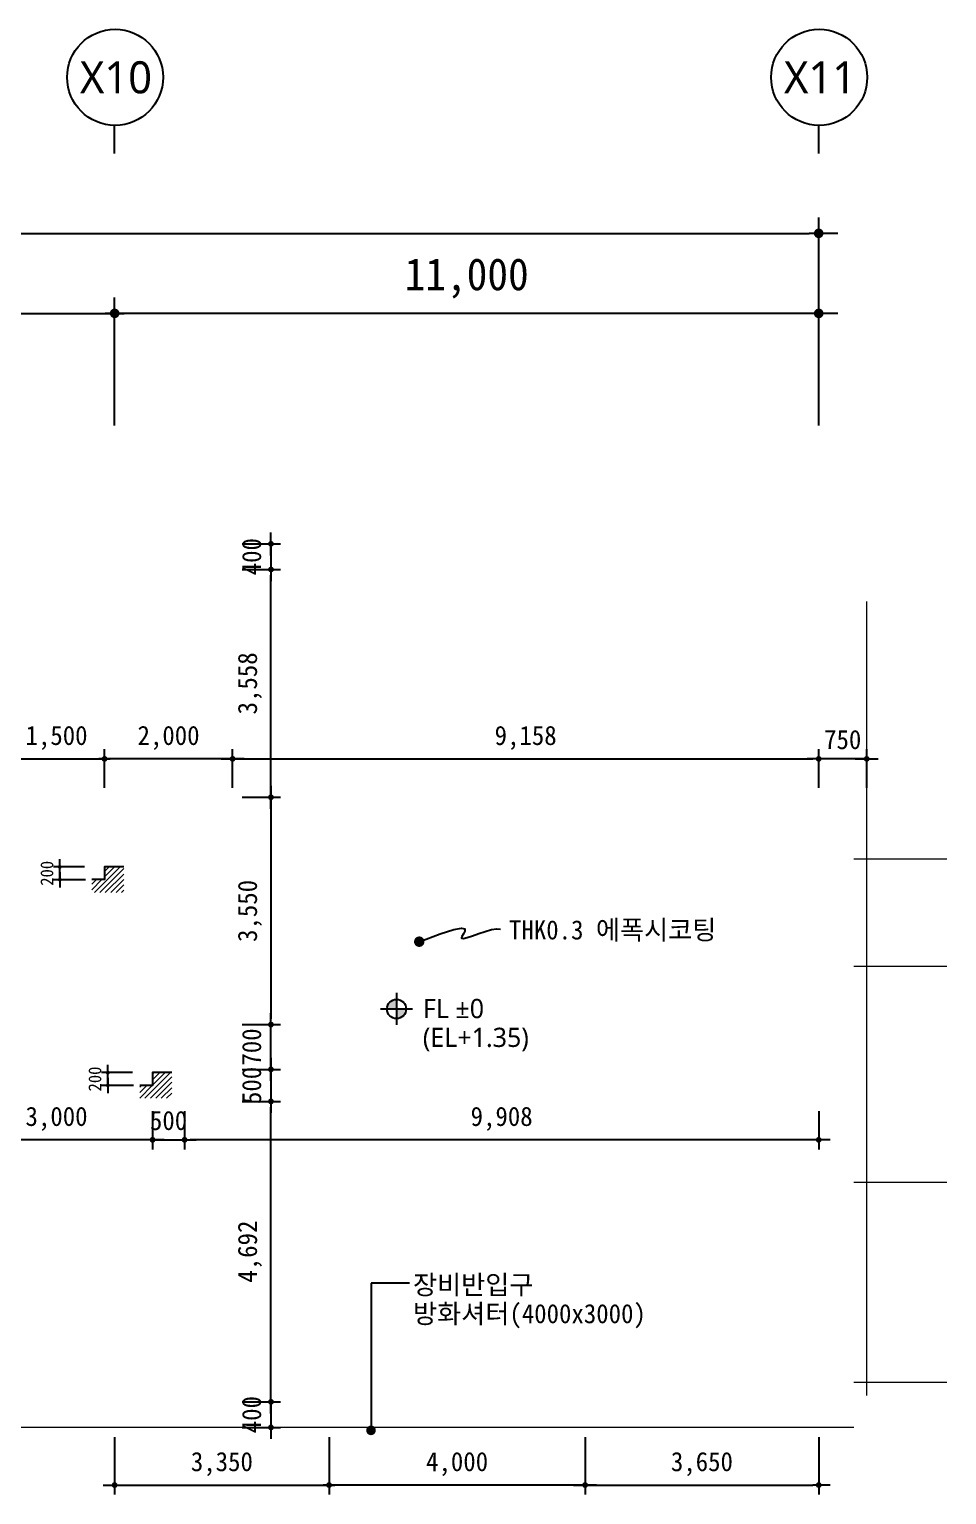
# Model space of a CAD drawing. Header units: inches. Extents: x 3675 to 732988, y -33059 to 70575.
# Drawn here: x 378029 to 392363, y 45938 to 68825 of the extents above; entities that cross this region are included whole.
import ezdxf
from ezdxf.enums import TextEntityAlignment as Align

# ---------------------------------------------------------------- set-up
doc = ezdxf.new("R2010")
doc.units = ezdxf.units.IN
doc.header["$MEASUREMENT"] = 0
doc.linetypes.add('CEN', pattern=[62, 60, -1, 0, -1])
doc.layers.get('0').update_dxf_attribs({"linetype": 'CONTINUOUS'})
for name, color, linetype, lineweight in [('A-AXIS-BUBL', 7, 'CONTINUOUS', 25), ('A-AXIS-LINE', 1, 'CEN', 15), ('A-DIMS', 7, 'CONTINUOUS', 25), ('A-MKXS-LEAD', 7, 'CONTINUOUS', 25), ('A-MKXS-TEXT1', 3, 'CONTINUOUS', 25), ('A-XXXX-HATC', 8, 'CONTINUOUS', 18), ('A-XXXX-SYMB', 7, 'CONTINUOUS', 25), ('A-XXXX-TXT2', 3, 'CONTINUOUS', 25)]:
    doc.layers.add(name, color=color, linetype=linetype, lineweight=lineweight)
doc.styles.add('HY울릉도L', font='H2GTRE.TTF')
doc.styles.add('돋움체', font='')
doc.styles.add('맑은고딕', font='malgun.ttf')
doc.styles.get('돋움체').set_extended_font_data('DotumChe')
doc.dimstyles.new('CDIM', dxfattribs={"dimtxt": 2, "dimasz": 0.6, "dimexe": 1, "dimexo": 1, "dimgap": 1, "dimtad": 1, "dimdec": 0, "dimrnd": 0.5, "dimzin": 0, "dimdsep": 32, "dimlunit": 6, "dimtxsty": 'HY울릉도L', "dimblk1": '_CIDOT', "dimblk2": '_CIDOT', "dimsah": 1, "dimcen": 4.5, "dimclrd": 2, "dimclre": 2, "dimclrt": 7, "dimadec": 0, "dimazin": 0, "dimtfac": 1, "dimtdec": 0, "dimtix": 1, "dimtmove": 2, "dimatfit": 1, "dimldrblk": '_CIDOT', "dimfxl": 1, "dimtolj": 1, "dimtzin": 0, "dimlwd": -1, "dimarcsym": 0})

# ---------------------------------------------------------------- blocks, each defined once
blk = doc.blocks.new('_CIDOT')
at = {"color": 0, "linetype": 'ByBlock'}
blk.add_line((2, 0), (-1, 0), dxfattribs=at)
at = {"color": 0, "linetype": 'ByBlock', "const_width": 0.5}
blk.add_lwpolyline([(-0.25, 0, 1), (0.25, 0, 1)], format="xyb", close=True, dxfattribs=at)
blk = doc.blocks.new('*D322')
at = {"layer": 'A-DIMS', "lineweight": -2, "transparency": 16777216}
for p, q in [((335363, 62638), (335363, 65888)), ((390363, 62638), (390363, 65888))]:
    blk.add_line(p, q, dxfattribs=at)
at = {"layer": 'A-DIMS', "transparency": 16777216}
blk.add_line((335513, 65638), (390213, 65638), dxfattribs=at)
at = {"layer": 'A-DIMS', "transparency": 16777216, "xscale": 150, "yscale": 150, "zscale": 150, "rotation": 180}
blk.add_blockref('_CIDOT', (335363, 65638), dxfattribs=at)
at = {"layer": 'A-DIMS', "transparency": 16777216, "xscale": 150, "yscale": 150, "zscale": 150}
blk.add_blockref('_CIDOT', (390363, 65638), dxfattribs=at)
at = {"layer": 'A-DIMS', "color": 3, "transparency": 16777216, "insert": (362863, 66185), "char_height": 500, "attachment_point": 5, "style": '돋움체'}
blk.add_mtext('\\A1;55,000', dxfattribs=at)
blk = doc.blocks.new('*D319')
at = {"layer": 'A-DIMS', "lineweight": -2, "transparency": 16777216}
for p, q in [((368363, 62638), (368363, 64638)), ((379363, 62638), (379363, 64638))]:
    blk.add_line(p, q, dxfattribs=at)
at = {"layer": 'A-DIMS', "transparency": 16777216}
blk.add_line((368513, 64388), (379213, 64388), dxfattribs=at)
at = {"layer": 'A-DIMS', "transparency": 16777216, "xscale": 150, "yscale": 150, "zscale": 150, "rotation": 180}
blk.add_blockref('_CIDOT', (368363, 64388), dxfattribs=at)
at = {"layer": 'A-DIMS', "transparency": 16777216, "xscale": 150, "yscale": 150, "zscale": 150}
blk.add_blockref('_CIDOT', (379363, 64388), dxfattribs=at)
at = {"layer": 'A-DIMS', "color": 3, "transparency": 16777216, "insert": (373863, 64935), "char_height": 500, "attachment_point": 5, "style": '돋움체'}
blk.add_mtext('\\A1;11,000', dxfattribs=at)
blk = doc.blocks.new('*D328')
at = {"layer": 'A-DIMS', "lineweight": -2, "transparency": 16777216}
for p, q in [((379363, 62638), (379363, 64638)), ((390363, 62638), (390363, 64638))]:
    blk.add_line(p, q, dxfattribs=at)
at = {"layer": 'A-DIMS', "transparency": 16777216}
blk.add_line((390213, 64388), (379513, 64388), dxfattribs=at)
at = {"layer": 'A-DIMS', "transparency": 16777216, "xscale": 150, "yscale": 150, "zscale": 150, "rotation": 180}
blk.add_blockref('_CIDOT', (379363, 64388), dxfattribs=at)
at = {"layer": 'A-DIMS', "transparency": 16777216, "xscale": 150, "yscale": 150, "zscale": 150}
blk.add_blockref('_CIDOT', (390363, 64388), dxfattribs=at)
at = {"layer": 'A-DIMS', "color": 3, "transparency": 16777216, "insert": (384863, 64935), "char_height": 500, "attachment_point": 5, "style": '돋움체'}
blk.add_mtext('\\A1;11,000', dxfattribs=at)
blk = doc.blocks.new('*D346')
at = {"layer": 'A-DIMS', "lineweight": -2, "transparency": 16777216}
for p, q in [((381205, 56980), (381205, 57580)), ((390363, 56980), (390363, 57580))]:
    blk.add_line(p, q, dxfattribs=at)
at = {"layer": 'A-DIMS', "transparency": 16777216}
blk.add_line((381295, 57430), (390273, 57430), dxfattribs=at)
at = {"layer": 'A-DIMS', "transparency": 16777216, "xscale": 90, "yscale": 90, "zscale": 90, "rotation": 180}
blk.add_blockref('_CIDOT', (381205, 57430), dxfattribs=at)
at = {"layer": 'A-DIMS', "transparency": 16777216, "xscale": 90, "yscale": 90, "zscale": 90}
blk.add_blockref('_CIDOT', (390363, 57430), dxfattribs=at)
at = {"layer": 'A-DIMS', "color": 3, "transparency": 16777216, "insert": (385784, 57758), "char_height": 300, "attachment_point": 5, "style": '돋움체'}
blk.add_mtext('\\A1;9,158', dxfattribs=at)
blk = doc.blocks.new('*D347')
at = {"layer": 'A-DIMS', "lineweight": -2, "transparency": 16777216}
for p, q in [((390363, 56980), (390363, 57580)), ((391113, 56980), (391113, 57580))]:
    blk.add_line(p, q, dxfattribs=at)
at = {"layer": 'A-DIMS', "transparency": 16777216}
for p, q in [((390273, 57430), (390183, 57430)), ((391113, 57430), (390363, 57430)), ((391203, 57430), (391293, 57430))]:
    blk.add_line(p, q, dxfattribs=at)
at = {"layer": 'A-DIMS', "transparency": 16777216, "xscale": 90, "yscale": 90, "zscale": 90}
blk.add_blockref('_CIDOT', (390363, 57430), dxfattribs=at)
at = {"layer": 'A-DIMS', "transparency": 16777216, "xscale": 90, "yscale": 90, "zscale": 90, "rotation": 180}
blk.add_blockref('_CIDOT', (391113, 57430), dxfattribs=at)
at = {"layer": 'A-DIMS', "color": 3, "transparency": 16777216, "insert": (390738, 57730), "char_height": 300, "attachment_point": 5, "style": '돋움체'}
blk.add_mtext('\\A1;750', dxfattribs=at)
blk = doc.blocks.new('*D433')
at = {"layer": 'A-DIMS', "lineweight": -2, "transparency": 16777216}
for p, q in [((379363, 46838), (379363, 45938)), ((382713, 46838), (382713, 45938))]:
    blk.add_line(p, q, dxfattribs=at)
at = {"layer": 'A-DIMS', "transparency": 16777216}
blk.add_line((379453, 46088), (382623, 46088), dxfattribs=at)
at = {"layer": 'A-DIMS', "transparency": 16777216, "xscale": 90, "yscale": 90, "zscale": 90, "rotation": 180}
blk.add_blockref('_CIDOT', (379363, 46088), dxfattribs=at)
at = {"layer": 'A-DIMS', "transparency": 16777216, "xscale": 90, "yscale": 90, "zscale": 90}
blk.add_blockref('_CIDOT', (382713, 46088), dxfattribs=at)
at = {"layer": 'A-DIMS', "color": 3, "transparency": 16777216, "insert": (381038, 46416), "char_height": 300, "attachment_point": 5, "style": '돋움체'}
blk.add_mtext('\\A1;3,350', dxfattribs=at)
blk = doc.blocks.new('*D434')
at = {"layer": 'A-DIMS', "lineweight": -2, "transparency": 16777216}
for p, q in [((382713, 46838), (382713, 45938)), ((386713, 46838), (386713, 45938))]:
    blk.add_line(p, q, dxfattribs=at)
at = {"layer": 'A-DIMS', "transparency": 16777216}
blk.add_line((386623, 46088), (382803, 46088), dxfattribs=at)
at = {"layer": 'A-DIMS', "transparency": 16777216, "xscale": 90, "yscale": 90, "zscale": 90, "rotation": 180}
blk.add_blockref('_CIDOT', (382713, 46088), dxfattribs=at)
at = {"layer": 'A-DIMS', "transparency": 16777216, "xscale": 90, "yscale": 90, "zscale": 90}
blk.add_blockref('_CIDOT', (386713, 46088), dxfattribs=at)
at = {"layer": 'A-DIMS', "color": 3, "transparency": 16777216, "insert": (384713, 46416), "char_height": 300, "attachment_point": 5, "style": '돋움체'}
blk.add_mtext('\\A1;4,000', dxfattribs=at)
blk = doc.blocks.new('*D435')
at = {"layer": 'A-DIMS', "lineweight": -2, "transparency": 16777216}
for p, q in [((386713, 46838), (386713, 45938)), ((390363, 46838), (390363, 45938))]:
    blk.add_line(p, q, dxfattribs=at)
at = {"layer": 'A-DIMS', "transparency": 16777216}
blk.add_line((386803, 46088), (390273, 46088), dxfattribs=at)
at = {"layer": 'A-DIMS', "transparency": 16777216, "xscale": 90, "yscale": 90, "zscale": 90, "rotation": 180}
blk.add_blockref('_CIDOT', (386713, 46088), dxfattribs=at)
at = {"layer": 'A-DIMS', "transparency": 16777216, "xscale": 90, "yscale": 90, "zscale": 90}
blk.add_blockref('_CIDOT', (390363, 46088), dxfattribs=at)
at = {"layer": 'A-DIMS', "color": 3, "transparency": 16777216, "insert": (388538, 46416), "char_height": 300, "attachment_point": 5, "style": '돋움체'}
blk.add_mtext('\\A1;3,650', dxfattribs=at)
blk = doc.blocks.new('*D537')
at = {"layer": 'A-DIMS', "transparency": 16777216}
for p, q in [((378506, 55803), (378506, 55863)), ((378506, 55543), (378506, 55743)), ((378506, 55483), (378506, 55423))]:
    blk.add_line(p, q, dxfattribs=at)
at = {"layer": 'A-DIMS', "lineweight": -2, "transparency": 16777216}
for p, q in [((378892, 55743), (378406, 55743)), ((378905, 55543), (378406, 55543))]:
    blk.add_line(p, q, dxfattribs=at)
at = {"layer": 'A-DIMS', "transparency": 16777216, "xscale": 60, "yscale": 60, "zscale": 60}
for p, rotation in [((378506, 55743), 270), ((378506, 55543), 90)]:
    blk.add_blockref('_CIDOT', p, dxfattribs=dict(at, rotation=rotation))
at = {"layer": 'A-DIMS', "color": 3, "transparency": 16777216, "insert": (378305, 55643), "char_height": 200, "attachment_point": 5, "rotation": 90, "style": '돋움체'}
blk.add_mtext('\\A1;200', dxfattribs=at)
blk = doc.blocks.new('*D623')
at = {"layer": 'A-DIMS', "lineweight": -2, "transparency": 16777216}
for p, q in [((381355, 60388), (381955, 60388)), ((381355, 56830), (381955, 56830))]:
    blk.add_line(p, q, dxfattribs=at)
at = {"layer": 'A-DIMS', "transparency": 16777216}
blk.add_line((381805, 56920), (381805, 60298), dxfattribs=at)
at = {"layer": 'A-DIMS', "transparency": 16777216, "xscale": 90, "yscale": 90, "zscale": 90}
for p, rotation in [((381805, 60388), 90), ((381805, 56830), 270)]:
    blk.add_blockref('_CIDOT', p, dxfattribs=dict(at, rotation=rotation))
at = {"layer": 'A-DIMS', "color": 3, "transparency": 16777216, "insert": (381476, 58609), "char_height": 300, "attachment_point": 5, "rotation": 90, "style": '돋움체'}
blk.add_mtext('\\A1;3,558', dxfattribs=at)
blk = doc.blocks.new('*D625')
at = {"layer": 'A-DIMS', "transparency": 16777216}
for p, q in [((379256, 52590), (379256, 52650)), ((379256, 52330), (379256, 52530)), ((379256, 52270), (379256, 52210))]:
    blk.add_line(p, q, dxfattribs=at)
at = {"layer": 'A-DIMS', "lineweight": -2, "transparency": 16777216}
for p, q in [((379642, 52530), (379156, 52530)), ((379655, 52330), (379156, 52330))]:
    blk.add_line(p, q, dxfattribs=at)
at = {"layer": 'A-DIMS', "transparency": 16777216, "xscale": 60, "yscale": 60, "zscale": 60}
for p, rotation in [((379256, 52530), 270), ((379256, 52330), 90)]:
    blk.add_blockref('_CIDOT', p, dxfattribs=dict(at, rotation=rotation))
at = {"layer": 'A-DIMS', "color": 3, "transparency": 16777216, "insert": (379055, 52430), "char_height": 200, "attachment_point": 5, "rotation": 90, "style": '돋움체'}
blk.add_mtext('\\A1;200', dxfattribs=at)
blk = doc.blocks.new('*D626')
at = {"layer": 'A-DIMS', "lineweight": -2, "transparency": 16777216}
for p, q in [((381355, 56830), (381955, 56830)), ((381355, 53280), (381955, 53280))]:
    blk.add_line(p, q, dxfattribs=at)
at = {"layer": 'A-DIMS', "transparency": 16777216}
blk.add_line((381805, 56740), (381805, 53370), dxfattribs=at)
at = {"layer": 'A-DIMS', "transparency": 16777216, "xscale": 90, "yscale": 90, "zscale": 90}
for p, rotation in [((381805, 56830), 90), ((381805, 53280), 270)]:
    blk.add_blockref('_CIDOT', p, dxfattribs=dict(at, rotation=rotation))
at = {"layer": 'A-DIMS', "color": 3, "transparency": 16777216, "insert": (381476, 55055), "char_height": 300, "attachment_point": 5, "rotation": 90, "style": '돋움체'}
blk.add_mtext('\\A1;3,550', dxfattribs=at)
blk = doc.blocks.new('*D627')
at = {"layer": 'A-DIMS', "transparency": 16777216}
for p, q in [((381805, 53370), (381805, 53460)), ((381805, 52580), (381805, 53280)), ((381805, 52490), (381805, 52400))]:
    blk.add_line(p, q, dxfattribs=at)
at = {"layer": 'A-DIMS', "lineweight": -2, "transparency": 16777216}
for p, q in [((381355, 53280), (381955, 53280)), ((381355, 52580), (381955, 52580))]:
    blk.add_line(p, q, dxfattribs=at)
at = {"layer": 'A-DIMS', "transparency": 16777216, "xscale": 90, "yscale": 90, "zscale": 90}
for p, rotation in [((381805, 53280), 270), ((381805, 52580), 90)]:
    blk.add_blockref('_CIDOT', p, dxfattribs=dict(at, rotation=rotation))
at = {"layer": 'A-DIMS', "color": 3, "transparency": 16777216, "insert": (381504, 52930), "char_height": 300, "attachment_point": 5, "rotation": 90, "style": '돋움체'}
blk.add_mtext('\\A1;700', dxfattribs=at)
blk = doc.blocks.new('*D628')
at = {"layer": 'A-DIMS', "transparency": 16777216}
for p, q in [((381805, 52670), (381805, 52760)), ((381805, 52580), (381805, 52080)), ((381805, 51990), (381805, 51900))]:
    blk.add_line(p, q, dxfattribs=at)
at = {"layer": 'A-DIMS', "lineweight": -2, "transparency": 16777216}
for p, q in [((381355, 52580), (381955, 52580)), ((381355, 52080), (381955, 52080))]:
    blk.add_line(p, q, dxfattribs=at)
at = {"layer": 'A-DIMS', "transparency": 16777216, "xscale": 90, "yscale": 90, "zscale": 90}
for p, rotation in [((381805, 52580), 270), ((381805, 52080), 90)]:
    blk.add_blockref('_CIDOT', p, dxfattribs=dict(at, rotation=rotation))
at = {"layer": 'A-DIMS', "color": 3, "transparency": 16777216, "insert": (381504, 52330), "char_height": 300, "attachment_point": 5, "rotation": 90, "style": '돋움체'}
blk.add_mtext('\\A1;500', dxfattribs=at)
blk = doc.blocks.new('*D629')
at = {"layer": 'A-DIMS', "lineweight": -2, "transparency": 16777216}
for p, q in [((381355, 52080), (381955, 52080)), ((381355, 47388), (381955, 47388))]:
    blk.add_line(p, q, dxfattribs=at)
at = {"layer": 'A-DIMS', "transparency": 16777216}
blk.add_line((381805, 47478), (381805, 51990), dxfattribs=at)
at = {"layer": 'A-DIMS', "transparency": 16777216, "xscale": 90, "yscale": 90, "zscale": 90}
for p, rotation in [((381805, 52080), 90), ((381805, 47388), 270)]:
    blk.add_blockref('_CIDOT', p, dxfattribs=dict(at, rotation=rotation))
at = {"layer": 'A-DIMS', "color": 3, "transparency": 16777216, "insert": (381476, 49734), "char_height": 300, "attachment_point": 5, "rotation": 90, "style": '돋움체'}
blk.add_mtext('\\A1;4,692', dxfattribs=at)
blk = doc.blocks.new('*D642')
at = {"layer": 'A-DIMS', "lineweight": -2, "transparency": 16777216}
for p, q in [((377705, 56980), (377705, 57580)), ((379205, 56980), (379205, 57580))]:
    blk.add_line(p, q, dxfattribs=at)
at = {"layer": 'A-DIMS', "transparency": 16777216}
blk.add_line((377795, 57430), (379115, 57430), dxfattribs=at)
at = {"layer": 'A-DIMS', "transparency": 16777216, "xscale": 90, "yscale": 90, "zscale": 90, "rotation": 180}
blk.add_blockref('_CIDOT', (377705, 57430), dxfattribs=at)
at = {"layer": 'A-DIMS', "transparency": 16777216, "xscale": 90, "yscale": 90, "zscale": 90}
blk.add_blockref('_CIDOT', (379205, 57430), dxfattribs=at)
at = {"layer": 'A-DIMS', "color": 3, "transparency": 16777216, "insert": (378455, 57758), "char_height": 300, "attachment_point": 5, "style": '돋움체'}
blk.add_mtext('\\A1;1,500', dxfattribs=at)
blk = doc.blocks.new('*D643')
at = {"layer": 'A-DIMS', "lineweight": -2, "transparency": 16777216}
for p, q in [((379205, 56980), (379205, 57580)), ((381205, 56980), (381205, 57580))]:
    blk.add_line(p, q, dxfattribs=at)
at = {"layer": 'A-DIMS', "transparency": 16777216}
blk.add_line((381115, 57430), (379295, 57430), dxfattribs=at)
at = {"layer": 'A-DIMS', "transparency": 16777216, "xscale": 90, "yscale": 90, "zscale": 90, "rotation": 180}
blk.add_blockref('_CIDOT', (379205, 57430), dxfattribs=at)
at = {"layer": 'A-DIMS', "transparency": 16777216, "xscale": 90, "yscale": 90, "zscale": 90}
blk.add_blockref('_CIDOT', (381205, 57430), dxfattribs=at)
at = {"layer": 'A-DIMS', "color": 3, "transparency": 16777216, "insert": (380205, 57758), "char_height": 300, "attachment_point": 5, "style": '돋움체'}
blk.add_mtext('\\A1;2,000', dxfattribs=at)
blk = doc.blocks.new('*D662')
at = {"layer": 'A-DIMS', "lineweight": -2, "transparency": 16777216}
for p, q in [((376955, 51930), (376955, 51330)), ((379955, 51930), (379955, 51330))]:
    blk.add_line(p, q, dxfattribs=at)
at = {"layer": 'A-DIMS', "transparency": 16777216}
blk.add_line((379865, 51480), (377045, 51480), dxfattribs=at)
at = {"layer": 'A-DIMS', "transparency": 16777216, "xscale": 90, "yscale": 90, "zscale": 90, "rotation": 180}
blk.add_blockref('_CIDOT', (376955, 51480), dxfattribs=at)
at = {"layer": 'A-DIMS', "transparency": 16777216, "xscale": 90, "yscale": 90, "zscale": 90}
blk.add_blockref('_CIDOT', (379955, 51480), dxfattribs=at)
at = {"layer": 'A-DIMS', "color": 3, "transparency": 16777216, "insert": (378455, 51808), "char_height": 300, "attachment_point": 5, "style": '돋움체'}
blk.add_mtext('\\A1;3,000', dxfattribs=at)
blk = doc.blocks.new('*D663')
at = {"layer": 'A-DIMS', "lineweight": -2, "transparency": 16777216}
for p, q in [((379955, 51930), (379955, 51330)), ((380455, 51930), (380455, 51330))]:
    blk.add_line(p, q, dxfattribs=at)
at = {"layer": 'A-DIMS', "transparency": 16777216}
for p, q in [((379865, 51480), (379775, 51480)), ((379955, 51480), (380455, 51480)), ((380545, 51480), (380635, 51480))]:
    blk.add_line(p, q, dxfattribs=at)
at = {"layer": 'A-DIMS', "transparency": 16777216, "xscale": 90, "yscale": 90, "zscale": 90}
blk.add_blockref('_CIDOT', (379955, 51480), dxfattribs=at)
at = {"layer": 'A-DIMS', "transparency": 16777216, "xscale": 90, "yscale": 90, "zscale": 90, "rotation": 180}
blk.add_blockref('_CIDOT', (380455, 51480), dxfattribs=at)
at = {"layer": 'A-DIMS', "color": 3, "transparency": 16777216, "insert": (380205, 51780), "char_height": 300, "attachment_point": 5, "style": '돋움체'}
blk.add_mtext('\\A1;500', dxfattribs=at)
blk = doc.blocks.new('*D664')
at = {"layer": 'A-DIMS', "lineweight": -2, "transparency": 16777216}
for p, q in [((380455, 51930), (380455, 51330)), ((390363, 51930), (390363, 51330))]:
    blk.add_line(p, q, dxfattribs=at)
at = {"layer": 'A-DIMS', "transparency": 16777216}
blk.add_line((390273, 51480), (380545, 51480), dxfattribs=at)
at = {"layer": 'A-DIMS', "transparency": 16777216, "xscale": 90, "yscale": 90, "zscale": 90, "rotation": 180}
blk.add_blockref('_CIDOT', (380455, 51480), dxfattribs=at)
at = {"layer": 'A-DIMS', "transparency": 16777216, "xscale": 90, "yscale": 90, "zscale": 90}
blk.add_blockref('_CIDOT', (390363, 51480), dxfattribs=at)
at = {"layer": 'A-DIMS', "color": 3, "transparency": 16777216, "insert": (385409, 51808), "char_height": 300, "attachment_point": 5, "style": '돋움체'}
blk.add_mtext('\\A1;9,908', dxfattribs=at)
blk = doc.blocks.new('*D813')
at = {"layer": 'A-DIMS', "transparency": 16777216}
for p, q in [((381805, 60878), (381805, 60968)), ((381805, 60788), (381805, 60388)), ((381805, 60298), (381805, 60208))]:
    blk.add_line(p, q, dxfattribs=at)
at = {"layer": 'A-DIMS', "lineweight": -2, "transparency": 16777216}
for p, q in [((381355, 60788), (381955, 60788)), ((381355, 60388), (381955, 60388))]:
    blk.add_line(p, q, dxfattribs=at)
at = {"layer": 'A-DIMS', "transparency": 16777216, "xscale": 90, "yscale": 90, "zscale": 90}
for p, rotation in [((381805, 60788), 270), ((381805, 60388), 90)]:
    blk.add_blockref('_CIDOT', p, dxfattribs=dict(at, rotation=rotation))
at = {"layer": 'A-DIMS', "color": 3, "transparency": 16777216, "insert": (381504, 60588), "char_height": 300, "attachment_point": 5, "rotation": 90, "style": '돋움체'}
blk.add_mtext('\\A1;400', dxfattribs=at)
blk = doc.blocks.new('*D814')
at = {"layer": 'A-DIMS', "lineweight": -2, "transparency": 16777216}
for p, q in [((381355, 47388), (381955, 47388)), ((381355, 46988), (381955, 46988))]:
    blk.add_line(p, q, dxfattribs=at)
at = {"layer": 'A-DIMS', "transparency": 16777216}
for p, q in [((381805, 47478), (381805, 47568)), ((381805, 47388), (381805, 46988)), ((381805, 46898), (381805, 46808))]:
    blk.add_line(p, q, dxfattribs=at)
at = {"layer": 'A-DIMS', "transparency": 16777216, "xscale": 90, "yscale": 90, "zscale": 90}
for p, rotation in [((381805, 47388), 270), ((381805, 46988), 90)]:
    blk.add_blockref('_CIDOT', p, dxfattribs=dict(at, rotation=rotation))
at = {"layer": 'A-DIMS', "color": 3, "transparency": 16777216, "insert": (381504, 47188), "char_height": 300, "attachment_point": 5, "rotation": 90, "style": '돋움체'}
blk.add_mtext('\\A1;400', dxfattribs=at)

msp = doc.modelspace()

# ---------------------------------------------------------------- hatches: boundary and pattern name
at = {"layer": 'A-XXXX-HATC'}
h = msp.add_hatch(dxfattribs=at)
h.set_pattern_fill('BRICK', color=256, scale=60.000001, style=0)
h.set_pattern_definition([(45, (237141.216, -24789.345), (-42.426407, 42.426407), [])])
h.paths.add_polyline_path([(379504.6, 55343.5), (379504.6, 55743.5), (379204.6, 55743.5), (379204.6, 55543.5), (379004.6, 55543.5), (379004.6, 55343.5)])
h = msp.add_hatch(dxfattribs=at)
h.set_pattern_fill('BRICK', color=256, scale=60.000001, style=0)
h.set_pattern_definition([(45, (300891.216, -28003.216), (-42.426407, 42.426407), [])])
h.paths.add_polyline_path([(380254.6, 52129.6), (380254.6, 52529.6), (379954.6, 52529.6), (379954.6, 52329.6), (379754.6, 52329.6), (379754.6, 52129.6)])
at = {"layer": 'A-XXXX-SYMB'}
h = msp.add_hatch(color=256, dxfattribs=at)
h.paths.add_polyline_path([(383767.8, 53673.7, 0.4142136), (383617.8, 53523.7), (383767.8, 53523.7)])
h.paths.add_polyline_path([(383917.8, 53523.7), (383767.8, 53523.7), (383767.8, 53373.7, 0.4142136)])

# ---------------------------------------------------------------- linework, layer by layer
for p, q in [((383368.4, 49242), (383368.4, 46942)), ((383968.4, 49242), (383368.4, 49242))]:
    msp.add_line(p, q)
at = {"layer": 'A-AXIS-BUBL', "ltscale": 0.2}
for p, q in [((379362.5, 66887.5), (379362.5, 67325)), ((390362.5, 66887.5), (390362.5, 67325))]:
    msp.add_line(p, q, dxfattribs=at)
for centre in [(379369.9, 68075), (390369.9, 68075)]:
    msp.add_circle(centre, 750, dxfattribs=at)
at = {"layer": 'A-AXIS-LINE'}
for p, q in [((391112.5, 47487.5), (391112.5, 59887.5)), ((392362.5, 55862.5), (390912.5, 55862.5)), ((392362.5, 54187.5), (390912.5, 54187.5)), ((392362.5, 50812.5), (390912.5, 50812.5)), ((392362.5, 47687.5), (390912.5, 47687.5)), ((390912.5, 46987.5), (333362.5, 46987.5))]:
    msp.add_line(p, q, dxfattribs=at)
at = {"layer": 'A-MKXS-LEAD'}
msp.add_lwpolyline([(384122, 54574.9), (384447.8, 54697.8), (384660.2, 54764.1), (384781, 54785.6), (384832.3, 54774), (384836.1, 54740.9), (384814.5, 54698.3), (384789.4, 54657.6), (384782.9, 54630.7), (384811.7, 54626.3), (384872.1, 54641), (384955, 54668.3), (385051.3, 54702), (385152, 54735.7), (385248.1, 54762.9), (385330.4, 54777.3), (385389.9, 54772.5)], dxfattribs=at)
for points, const_width in [([(384080.5, 54579, 1), (384163.5, 54570.8, 1)], 80), ([(383330.9, 46942, -1), (383405.9, 46942, -1)], 75)]:
    msp.add_lwpolyline(points, format="xyb", close=True, dxfattribs=dict(at, const_width=const_width))
at = {"layer": 'A-XXXX-SYMB'}
for p, q in [((383767.8, 53773.7), (383767.8, 53273.7)), ((383517.8, 53523.7), (384017.8, 53523.7))]:
    msp.add_line(p, q, dxfattribs=at)
for points in [[(379504.6, 55743.5), (379354.6, 55743.5), (379204.6, 55743.5), (379204.6, 55543.5), (379004.6, 55543.5)], [(380254.6, 52529.6), (380104.6, 52529.6), (379954.6, 52529.6), (379954.6, 52329.6), (379754.6, 52329.6)]]:
    msp.add_lwpolyline(points, dxfattribs=at)
msp.add_circle((383767.8, 53523.7), 150, dxfattribs=at)

# ---------------------------------------------------------------- texts
at = {"layer": 'A-MKXS-TEXT1', "style": '돋움체'}
for s, p in [('THK0.3 에폭시코팅', (385524.4, 54759.5)), ('장비반입구', (384024.2, 49215.8)), ('방화셔터(4000x3000)', (384024.2, 48765.8))]:
    msp.add_text(s, height=300, dxfattribs=at).set_placement(p, align=Align.MIDDLE_LEFT)
at = {"layer": 'A-XXXX-TXT2', "ltscale": 0.2, "style": '맑은고딕'}
for s, p in [('X10', (379383.8, 68075.3)), ('X11', (390383.8, 68075.3))]:
    msp.add_text(s, height=500, dxfattribs=at).set_placement(p, align=Align.MIDDLE_CENTER)
at = {"layer": 'A-XXXX-TXT2', "style": '맑은고딕'}
for s, p in [('FL %%P0', (384178.2, 53530.7)), ('(EL+1.35)', (384178.2, 53080.7))]:
    msp.add_text(s, height=300, dxfattribs=at).set_placement(p, align=Align.MIDDLE_LEFT)

# ---------------------------------------------------------------- dimensions: what is measured, and where the dimension line sits
at = {"layer": 'A-DIMS'}
for base, p1, p2, override, picture, middle in [((390362.5, 65637.5), (335362.5, 62387.5), (390362.5, 62387.5), {"dimscale": 250, "dimtxsty": '돋움체', "dimclrd": 256, "dimclre": 256, "dimclrt": 3}, '*D322', (362862.5, 66185.1)), ((379362.5, 64387.5), (368362.5, 62387.5), (379362.5, 62387.5), {"dimscale": 250, "dimtxsty": '돋움체', "dimclrd": 256, "dimclre": 256, "dimclrt": 3}, '*D319', (373862.5, 64935.1)), ((379204.6, 57429.6), (377704.6, 56829.6), (379204.6, 56829.6), {"dimscale": 150, "dimtxsty": '돋움체', "dimclrd": 256, "dimclre": 256, "dimclrt": 3}, '*D642', (378454.6, 57758.2)), ((390362.5, 57429.6), (381204.6, 56829.6), (390362.5, 56829.6), {"dimscale": 150, "dimtxsty": '돋움체', "dimclrd": 256, "dimclre": 256, "dimclrt": 3}, '*D346', (385783.6, 57758.2)), ((380454.6, 51479.6), (379954.6, 52079.6), (380454.6, 52079.6), {"dimscale": 150, "dimtxsty": '돋움체', "dimclrd": 256, "dimclre": 256, "dimclrt": 3}, '*D663', (380204.6, 51779.8)), ((382712.5, 46087.5), (379362.5, 46987.5), (382712.5, 46987.5), {"dimscale": 150, "dimtxsty": '돋움체', "dimclrd": 256, "dimclre": 256, "dimclrt": 3}, '*D433', (381037.5, 46416.1)), ((390362.5, 46087.5), (386712.5, 46987.5), (390362.5, 46987.5), {"dimscale": 150, "dimtxsty": '돋움체', "dimclrd": 256, "dimclre": 256, "dimclrt": 3}, '*D435', (388537.5, 46416.1))]:
    dim = msp.add_linear_dim(base=base, p1=p1, p2=p2, dimstyle='CDIM', override=override, dxfattribs=at)
    dim.commit()
    dim.dimension.update_dxf_attribs({"geometry": picture, "text_midpoint": middle})
for base, p1, p2, angle, override, picture, middle in [((379362.5, 64387.5), (390362.5, 62387.5), (379362.5, 62387.5), 180, {"dimscale": 250, "dimtxsty": '돋움체', "dimclrd": 256, "dimclre": 256, "dimclrt": 3}, '*D328', (384862.5, 64935.1)), ((381804.6, 60387.5), (381204.6, 60787.5), (381204.6, 60387.5), 270, {"dimscale": 150, "dimtxsty": '돋움체', "dimclrd": 256, "dimclre": 256, "dimclrt": 3}, '*D813', (381504.4, 60587.5)), ((381804.6, 60387.5), (381204.6, 56829.6), (381204.6, 60387.5), 90, {"dimscale": 150, "dimtxsty": '돋움체', "dimclrd": 256, "dimclre": 256, "dimclrt": 3}, '*D623', (381476.1, 58608.6)), ((379204.6, 57429.6), (381204.6, 56829.6), (379204.6, 56829.6), 180, {"dimscale": 150, "dimtxsty": '돋움체', "dimclrd": 256, "dimclre": 256, "dimclrt": 3}, '*D643', (380204.6, 57758.2)), ((390362.5, 57429.6), (391112.5, 56829.6), (390362.5, 56829.6), 180, {"dimscale": 150, "dimtxsty": '돋움체', "dimclrd": 256, "dimclre": 256, "dimclrt": 3}, '*D347', (390737.5, 57729.8)), ((381804.6, 53279.6), (381204.6, 56829.6), (381204.6, 53279.6), 270, {"dimscale": 150, "dimtxsty": '돋움체', "dimclrd": 256, "dimclre": 256, "dimclrt": 3}, '*D626', (381476.1, 55054.6)), ((378505.6, 55743.5), (379004.6, 55543.5), (378992.4, 55743.5), 90, {"dimscale": 100, "dimtxsty": '돋움체', "dimclrd": 256, "dimclre": 256, "dimclrt": 3}, '*D537', (378305.5, 55643.5)), ((381804.6, 53279.6), (381204.6, 52579.6), (381204.6, 53279.6), 90, {"dimscale": 150, "dimtxsty": '돋움체', "dimclrd": 256, "dimclre": 256, "dimclrt": 3}, '*D627', (381504.4, 52929.6)), ((379255.6, 52529.6), (379754.6, 52329.6), (379742.4, 52529.6), 90, {"dimscale": 100, "dimtxsty": '돋움체', "dimclrd": 256, "dimclre": 256, "dimclrt": 3}, '*D625', (379055.5, 52429.6)), ((381804.6, 52079.6), (381204.6, 52579.6), (381204.6, 52079.6), 270, {"dimscale": 150, "dimtxsty": '돋움체', "dimclrd": 256, "dimclre": 256, "dimclrt": 3}, '*D628', (381504.4, 52329.6)), ((381804.6, 52079.6), (381204.6, 47387.5), (381204.6, 52079.6), 90, {"dimscale": 150, "dimtxsty": '돋움체', "dimclrd": 256, "dimclre": 256, "dimclrt": 3}, '*D629', (381476.1, 49733.6)), ((376954.6, 51479.6), (379954.6, 52079.6), (376954.6, 52079.6), 180, {"dimscale": 150, "dimtxsty": '돋움체', "dimclrd": 256, "dimclre": 256, "dimclrt": 3}, '*D662', (378454.6, 51808.2)), ((380454.6, 51479.6), (390362.5, 52079.6), (380454.6, 52079.6), 180, {"dimscale": 150, "dimtxsty": '돋움체', "dimclrd": 256, "dimclre": 256, "dimclrt": 3}, '*D664', (385408.6, 51808.2)), ((381804.6, 46987.5), (381204.6, 47387.5), (381204.6, 46987.5), 270, {"dimscale": 150, "dimtxsty": '돋움체', "dimclrd": 256, "dimclre": 256, "dimclrt": 3}, '*D814', (381504.4, 47187.5)), ((382712.5, 46087.5), (386712.5, 46987.5), (382712.5, 46987.5), 180, {"dimscale": 150, "dimtxsty": '돋움체', "dimclrd": 256, "dimclre": 256, "dimclrt": 3}, '*D434', (384712.5, 46416.1))]:
    dim = msp.add_linear_dim(base=base, p1=p1, p2=p2, angle=angle, dimstyle='CDIM', override=override, dxfattribs=at)
    dim.commit()
    dim.dimension.update_dxf_attribs({"geometry": picture, "text_midpoint": middle})

doc.saveas('drawing.dxf')
